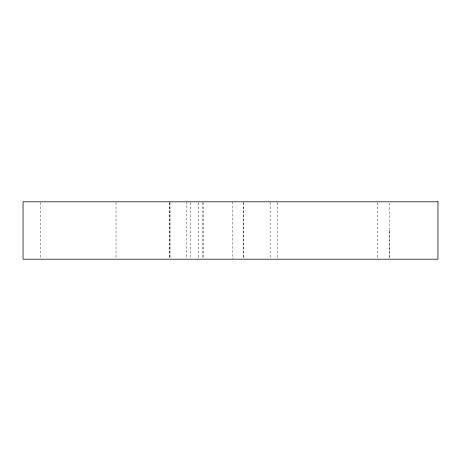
<?xml version="1.0" encoding="UTF-8"?>
<svg xmlns="http://www.w3.org/2000/svg" width="461" height="461" viewBox="0 0 461 461"><rect width="100%" height="100%" fill="white"/><g stroke="black" fill="none" stroke-linecap="round" stroke-linejoin="round"><path stroke-width="0.35" stroke-dasharray="2.31 1.73" d="M389.487 230.5L389.487 258.477L389.487 201.809M377.501 202.523L377.501 258.477M277.309 202.523L277.309 258.477M270.129 202.523L270.129 258.477M243.823 202.523L243.823 258.477M243.575 202.523L243.575 258.477M232.638 201.809L232.638 259.191M203.053 202.523L203.053 258.477M202.955 202.523L202.955 258.477M198.386 202.523L198.386 258.477M190.451 202.523L190.451 258.477M186.786 201.809L186.786 258.477M170.08 202.523L170.08 258.477M169.394 202.523L169.394 258.477M169.17 202.523L169.17 258.477M116.028 202.523L116.028 258.477M40.747 202.523L40.747 258.477"/><path stroke-width="0.69" d="M437.95 201.809L23.05 201.809L23.05 259.191L437.95 259.191L437.95 201.809"/></g></svg>
